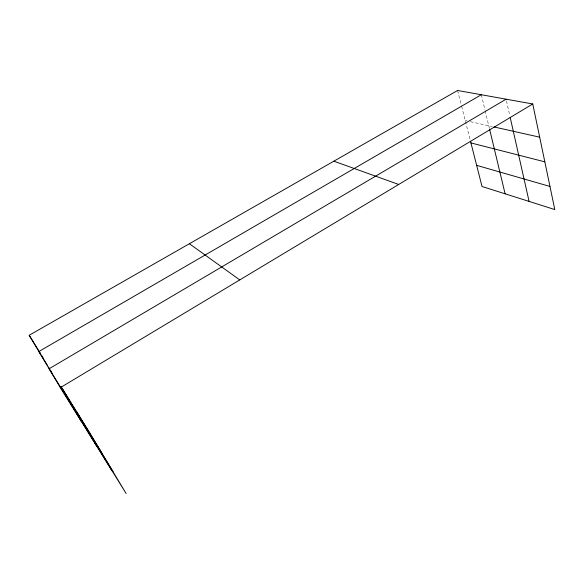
<?xml version="1.0" encoding="UTF-8"?>
<svg xmlns="http://www.w3.org/2000/svg" width="584" height="584" viewBox="0 0 584 584"><rect width="100%" height="100%" fill="white"/><g stroke="black" fill="none" stroke-linecap="round" stroke-linejoin="round"><path stroke-width="0.44" stroke-dasharray="2.92 2.19" d="M465.244 120.516L466.988 120.91M470.47 121.691L492.283 126.567M457.601 90.476L461.426 105.492M461.645 106.383L470.069 139.481M481.318 94.732L484.939 109.814M485.158 110.704L489.392 128.356M506.474 100.922L509.788 115.661"/><path stroke-width="0.88" d="M532.754 103.974L457.601 90.476L29.2 335.26L60.335 387.652L532.754 103.974L554.8 209.568L482.026 186.493L470.507 141.204M506.08 99.185L49.107 368.76L113.004 471.646M481.318 94.732L38.858 351.517L47.479 365.409M494.035 126.962L539.682 137.174M470.945 142.927L544.836 161.848M476.654 165.352L549.975 186.449M333.851 161.184L398.711 184.464M189.384 243.732L239.768 279.911M29.2 335.26L38.719 350.597M39.668 352.137L40.617 353.67M42.048 355.97L42.997 357.503M60.926 386.396L89.505 432.459L126.129 493.524L60.335 387.652M48.443 366.949L49.881 369.263M50.837 370.811L51.794 372.351M60.845 386.929L100.944 451.541M76.358 411.267L111.902 470.631M62.335 388.667L96.659 446.103M60.765 386.958L81.249 421.312M489.596 129.21L505.109 193.815M510.182 117.399L529.089 201.422"/></g></svg>
